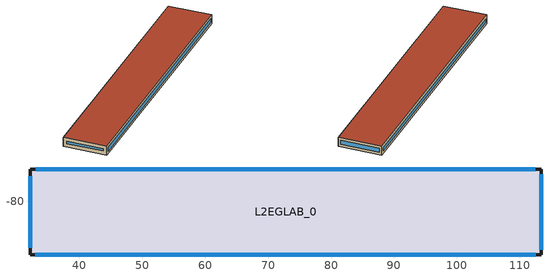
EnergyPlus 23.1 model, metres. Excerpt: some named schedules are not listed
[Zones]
L2EGLAB_0
 floor outside (90.1-2019 Nonresidential CZ 0 Exterior Floor (Mass)): 113.38,-74.93 113.38,-88.49 32.15,-88.49 32.15,-74.93 z2.66
 wall outside (90.1-2019 Nonresidential CZ 0 Exterior Wall (Mass)): 113.38,-74.93 32.15,-74.93 32.15,-88.49 113.38,-88.49 113.38,-74.93 z2.66:5.58
 window (Starphire - Sungate 400 (3) on Starphire - Sungate 400 (5) on Starphire): 112.44,-74.93 33.08,-74.93 z3.6:4.64; 32.15,-76.04 32.15,-87.38 z3.77:4.47; 33.01,-88.49 112.51,-88.49 z3.52:4.72; 113.38,-87.69 113.38,-75.73 z3.46:4.78
 roof outside (90.1-2019 Nonresidential CZ 0 Exterior Roof (Mass)): 113.38,-74.93 32.15,-74.93 32.15,-88.49 113.38,-88.49 z5.58
[Site:GroundTemperature:BuildingSurface]
18, 18, 18, 18, 18, 18, 18, 18, 18, 18, 18, 18
[Site:GroundReflectance]
0.2, 0.2, 0.2, 0.2, 0.2, 0.2, 0.2, 0.2, 0.2, 0.2, 0.2, 0.2
[Site:GroundReflectance:SnowModifier]
1, 1
[Site:WeatherStation]
Wind Sensor Height Above Ground {m}=10; Wind Speed Profile Exponent=0.22; Wind Speed Profile Boundary Layer Thickness {m}=370; Air Temperature Sensor Height Above Ground {m}=1.5
[SizingPeriod:WeatherFileConditionType] Use Weather File Daylight Saving Period=No; Use Weather File Rain and Snow Indicators=No
Name | Period Selection | Day Type
Extreme Summer Weather Period for Design | SummerExtreme | SummerDesignDay
Extreme Winter Weather Period for Design | WinterExtreme | WinterDesignDay
[Building]
Building: North Axis {deg}=0; Terrain=Suburbs; Loads Convergence Tolerance Value=0.04; Temperature Convergence Tolerance Value {deltaC}=0.25; Solar Distribution=FullExterior; Maximum Number of Warmup Days=30; Minimum Number of Warmup Days=7
[Construction]
90.1-2019 Nonresidential CZ 0 Exterior Wall (Mass): Stucco_0.025_90.1-2019 Nonresidential CZ 0 Exterior Wall (Mass), Concrete_0.203_90.1-2019 Nonresidential CZ 0 Exterior Wall (Mass), Mineral Wool_0.006340168156952033_90.1-2019 Nonresidential CZ 0 Exterior Wall (Mass), Plaster_0.013_90.1-2019 Nonresidential CZ 0 Exterior Wall (Mass)
90.1-2019 Nonresidential CZ 0 Exterior Floor (Mass): Stucco_0.025_90.1-2019 Nonresidential CZ 0 Exterior Floor (Mass), Mineral Wool_0.005244967487677573_90.1-2019 Nonresidential CZ 0 Exterior Floor (Mass), Concrete_0.102_90.1-2019 Nonresidential CZ 0 Exterior Floor (Mass), Carpet_0.02_90.1-2019 Nonresidential CZ 0 Exterior Floor (Mass)
90.1-2019 Nonresidential CZ 0 Exterior Roof (Mass): Vaporpermeable Felt_0.003_90.1-2019 Nonresidential CZ 0 Exterior Roof (Mass), XPS Board_0.14713995500631277_90.1-2019 Nonresidential CZ 0 Exterior Roof (Mass), Concrete_0.203_90.1-2019 Nonresidential CZ 0 Exterior Roof (Mass), Acoustic Tile_0.005_90.1-2019 Nonresidential CZ 0 Exterior Roof (Mass)
Starphire - Sungate 400 (3) on Starphire - Sungate 400 (5) on Starphire: Starphire  6mm_0.0057_Starphire - Sungate 400 (3) on Starphire - Sungate 400 (5) on Starphire, Air - EN673_0.0127_Starphire - Sungate 400 (3) on Starphire - Sungate 400 (5) on Starphire, Sungate 400 on Starphire  6mm - Flipped_0.0057_Starphire - Sungate 400 (3) on Starphire - Sungate 400 (5) on Starphire, Air - EN673_0.0127_Starphire - Sungate 400 (3) on Starphire - Sungate 400 (5) on Starphire, Sungate 400 on Starphire  6mm - Flipped_0.0057_Starphire - Sungate 400 (3) on Starphire - Sungate 400 (5) on Starphire
[Material]
Stucco_0.025_90.1-2019 Nonresidential CZ 0 Exterior Wall (Mass): Roughness=Smooth; @90.1-2019 Nonresidential CZ 0 Exterior Wall (Mass):Stucco-Thickness@ [m]=0.025; @90.1-2019 Nonresidential CZ 0 Exterior Wall (Mass):Stucco-Conductivity@ [W/m-K]=0.72; @90.1-2019 Nonresidential CZ 0 Exterior Wall (Mass):Stucco-Density@ [kg/m3]=1856; @90.1-2019 Nonresidential CZ 0 Exterior Wall (Mass):Stucco-SpecificHeat@ [J/kg-K]=840; @90.1-2019 Nonresidential CZ 0 Exterior Wall (Mass):Stucco-ThermalEmittance@=0.9; @90.1-2019 Nonresidential CZ 0 Exterior Wall (Mass):Stucco-SolarAbsorptance@=0.7; @90.1-2019 Nonresidential CZ 0 Exterior Wall (Mass):Stucco-VisibleAbsorptance@=0.7
Concrete_0.203_90.1-2019 Nonresidential CZ 0 Exterior Wall (Mass): Roughness=Rough; @90.1-2019 Nonresidential CZ 0 Exterior Wall (Mass):Concrete-Thickness@ [m]=0.203; @90.1-2019 Nonresidential CZ 0 Exterior Wall (Mass):Concrete-Conductivity@ [W/m-K]=2; @90.1-2019 Nonresidential CZ 0 Exterior Wall (Mass):Concrete-Density@ [kg/m3]=2400; @90.1-2019 Nonresidential CZ 0 Exterior Wall (Mass):Concrete-SpecificHeat@ [J/kg-K]=950; @90.1-2019 Nonresidential CZ 0 Exterior Wall (Mass):Concrete-ThermalEmittance@=0.9; @90.1-2019 Nonresidential CZ 0 Exterior Wall (Mass):Concrete-SolarAbsorptance@=0.7; @90.1-2019 Nonresidential CZ 0 Exterior Wall (Mass):Concrete-VisibleAbsorptance@=0.7
Mineral Wool_0.006340168156952033_90.1-2019 Nonresidential CZ 0 Exterior Wall (Mass): Roughness=Rough; @90.1-2019 Nonresidential CZ 0 Exterior Wall (Mass):Mineral Wool-Thickness@ [m]=0.00634017; @90.1-2019 Nonresidential CZ 0 Exterior Wall (Mass):Mineral Wool-Conductivity@ [W/m-K]=0.041; @90.1-2019 Nonresidential CZ 0 Exterior Wall (Mass):Mineral Wool-Density@ [kg/m3]=155; @90.1-2019 Nonresidential CZ 0 Exterior Wall (Mass):Mineral Wool-SpecificHeat@ [J/kg-K]=1130; @90.1-2019 Nonresidential CZ 0 Exterior Wall (Mass):Mineral Wool-ThermalEmittance@=0.9; @90.1-2019 Nonresidential CZ 0 Exterior Wall (Mass):Mineral Wool-SolarAbsorptance@=0.7; @90.1-2019 Nonresidential CZ 0 Exterior Wall (Mass):Mineral Wool-VisibleAbsorptance@=0.7
Plaster_0.013_90.1-2019 Nonresidential CZ 0 Exterior Wall (Mass): Roughness=Rough; @90.1-2019 Nonresidential CZ 0 Exterior Wall (Mass):Plaster-Thickness@ [m]=0.013; @90.1-2019 Nonresidential CZ 0 Exterior Wall (Mass):Plaster-Conductivity@ [W/m-K]=1; @90.1-2019 Nonresidential CZ 0 Exterior Wall (Mass):Plaster-Density@ [kg/m3]=2000; @90.1-2019 Nonresidential CZ 0 Exterior Wall (Mass):Plaster-SpecificHeat@ [J/kg-K]=1130; @90.1-2019 Nonresidential CZ 0 Exterior Wall (Mass):Plaster-ThermalEmittance@=0.9; @90.1-2019 Nonresidential CZ 0 Exterior Wall (Mass):Plaster-SolarAbsorptance@=0.7; @90.1-2019 Nonresidential CZ 0 Exterior Wall (Mass):Plaster-VisibleAbsorptance@=0.7
Stucco_0.025_90.1-2019 Nonresidential CZ 0 Exterior Floor (Mass): Roughness=Smooth; @90.1-2019 Nonresidential CZ 0 Exterior Floor (Mass):Stucco-Thickness@ [m]=0.025; @90.1-2019 Nonresidential CZ 0 Exterior Floor (Mass):Stucco-Conductivity@ [W/m-K]=0.72; @90.1-2019 Nonresidential CZ 0 Exterior Floor (Mass):Stucco-Density@ [kg/m3]=1856; @90.1-2019 Nonresidential CZ 0 Exterior Floor (Mass):Stucco-SpecificHeat@ [J/kg-K]=840; @90.1-2019 Nonresidential CZ 0 Exterior Floor (Mass):Stucco-ThermalEmittance@=0.9; @90.1-2019 Nonresidential CZ 0 Exterior Floor (Mass):Stucco-SolarAbsorptance@=0.7; @90.1-2019 Nonresidential CZ 0 Exterior Floor (Mass):Stucco-VisibleAbsorptance@=0.7
Mineral Wool_0.005244967487677573_90.1-2019 Nonresidential CZ 0 Exterior Floor (Mass): Roughness=Rough; @90.1-2019 Nonresidential CZ 0 Exterior Floor (Mass):Mineral Wool-Thickness@ [m]=0.00524497; @90.1-2019 Nonresidential CZ 0 Exterior Floor (Mass):Mineral Wool-Conductivity@ [W/m-K]=0.041; @90.1-2019 Nonresidential CZ 0 Exterior Floor (Mass):Mineral Wool-Density@ [kg/m3]=155; @90.1-2019 Nonresidential CZ 0 Exterior Floor (Mass):Mineral Wool-SpecificHeat@ [J/kg-K]=1130; @90.1-2019 Nonresidential CZ 0 Exterior Floor (Mass):Mineral Wool-ThermalEmittance@=0.9; @90.1-2019 Nonresidential CZ 0 Exterior Floor (Mass):Mineral Wool-SolarAbsorptance@=0.7; @90.1-2019 Nonresidential CZ 0 Exterior Floor (Mass):Mineral Wool-VisibleAbsorptance@=0.7
Concrete_0.102_90.1-2019 Nonresidential CZ 0 Exterior Floor (Mass): Roughness=Rough; @90.1-2019 Nonresidential CZ 0 Exterior Floor (Mass):Concrete-Thickness@ [m]=0.102; @90.1-2019 Nonresidential CZ 0 Exterior Floor (Mass):Concrete-Conductivity@ [W/m-K]=2; @90.1-2019 Nonresidential CZ 0 Exterior Floor (Mass):Concrete-Density@ [kg/m3]=2400; @90.1-2019 Nonresidential CZ 0 Exterior Floor (Mass):Concrete-SpecificHeat@ [J/kg-K]=950; @90.1-2019 Nonresidential CZ 0 Exterior Floor (Mass):Concrete-ThermalEmittance@=0.9; @90.1-2019 Nonresidential CZ 0 Exterior Floor (Mass):Concrete-SolarAbsorptance@=0.7; @90.1-2019 Nonresidential CZ 0 Exterior Floor (Mass):Concrete-VisibleAbsorptance@=0.7
Carpet_0.02_90.1-2019 Nonresidential CZ 0 Exterior Floor (Mass): Roughness=MediumRough; @90.1-2019 Nonresidential CZ 0 Exterior Floor (Mass):Carpet-Thickness@ [m]=0.02; @90.1-2019 Nonresidential CZ 0 Exterior Floor (Mass):Carpet-Conductivity@ [W/m-K]=0.06; @90.1-2019 Nonresidential CZ 0 Exterior Floor (Mass):Carpet-Density@ [kg/m3]=288; @90.1-2019 Nonresidential CZ 0 Exterior Floor (Mass):Carpet-SpecificHeat@ [J/kg-K]=1380; @90.1-2019 Nonresidential CZ 0 Exterior Floor (Mass):Carpet-ThermalEmittance@=0.9; @90.1-2019 Nonresidential CZ 0 Exterior Floor (Mass):Carpet-SolarAbsorptance@=0.7; @90.1-2019 Nonresidential CZ 0 Exterior Floor (Mass):Carpet-VisibleAbsorptance@=0.7
Vaporpermeable Felt_0.003_90.1-2019 Nonresidential CZ 0 Exterior Roof (Mass): Roughness=Rough; @90.1-2019 Nonresidential CZ 0 Exterior Roof (Mass):Vaporpermeable Felt-Thickness@ [m]=0.003; @90.1-2019 Nonresidential CZ 0 Exterior Roof (Mass):Vaporpermeable Felt-Conductivity@ [W/m-K]=0.909091; @90.1-2019 Nonresidential CZ 0 Exterior Roof (Mass):Vaporpermeable Felt-Density@ [kg/m3]=0.5; @90.1-2019 Nonresidential CZ 0 Exterior Roof (Mass):Vaporpermeable Felt-SpecificHeat@ [J/kg-K]=1800; @90.1-2019 Nonresidential CZ 0 Exterior Roof (Mass):Vaporpermeable Felt-ThermalEmittance@=0.9; @90.1-2019 Nonresidential CZ 0 Exterior Roof (Mass):Vaporpermeable Felt-SolarAbsorptance@=0.7; @90.1-2019 Nonresidential CZ 0 Exterior Roof (Mass):Vaporpermeable Felt-VisibleAbsorptance@=0.7
XPS Board_0.14713995500631277_90.1-2019 Nonresidential CZ 0 Exterior Roof (Mass): Roughness=Rough; @90.1-2019 Nonresidential CZ 0 Exterior Roof (Mass):XPS Board-Thickness@ [m]=0.14714; @90.1-2019 Nonresidential CZ 0 Exterior Roof (Mass):XPS Board-Conductivity@ [W/m-K]=0.034; @90.1-2019 Nonresidential CZ 0 Exterior Roof (Mass):XPS Board-Density@ [kg/m3]=35; @90.1-2019 Nonresidential CZ 0 Exterior Roof (Mass):XPS Board-SpecificHeat@ [J/kg-K]=1400; @90.1-2019 Nonresidential CZ 0 Exterior Roof (Mass):XPS Board-ThermalEmittance@=0.9; @90.1-2019 Nonresidential CZ 0 Exterior Roof (Mass):XPS Board-SolarAbsorptance@=0.7; @90.1-2019 Nonresidential CZ 0 Exterior Roof (Mass):XPS Board-VisibleAbsorptance@=0.7
Concrete_0.203_90.1-2019 Nonresidential CZ 0 Exterior Roof (Mass): Roughness=Rough; @90.1-2019 Nonresidential CZ 0 Exterior Roof (Mass):Concrete-Thickness@ [m]=0.203; @90.1-2019 Nonresidential CZ 0 Exterior Roof (Mass):Concrete-Conductivity@ [W/m-K]=2; @90.1-2019 Nonresidential CZ 0 Exterior Roof (Mass):Concrete-Density@ [kg/m3]=2400; @90.1-2019 Nonresidential CZ 0 Exterior Roof (Mass):Concrete-SpecificHeat@ [J/kg-K]=950; @90.1-2019 Nonresidential CZ 0 Exterior Roof (Mass):Concrete-ThermalEmittance@=0.9; @90.1-2019 Nonresidential CZ 0 Exterior Roof (Mass):Concrete-SolarAbsorptance@=0.7; @90.1-2019 Nonresidential CZ 0 Exterior Roof (Mass):Concrete-VisibleAbsorptance@=0.7
Acoustic Tile_0.005_90.1-2019 Nonresidential CZ 0 Exterior Roof (Mass): Roughness=MediumSmooth; @90.1-2019 Nonresidential CZ 0 Exterior Roof (Mass):Acoustic Tile-Thickness@ [m]=0.005; @90.1-2019 Nonresidential CZ 0 Exterior Roof (Mass):Acoustic Tile-Conductivity@ [W/m-K]=0.06; @90.1-2019 Nonresidential CZ 0 Exterior Roof (Mass):Acoustic Tile-Density@ [kg/m3]=368; @90.1-2019 Nonresidential CZ 0 Exterior Roof (Mass):Acoustic Tile-SpecificHeat@ [J/kg-K]=590; @90.1-2019 Nonresidential CZ 0 Exterior Roof (Mass):Acoustic Tile-ThermalEmittance@=0.9; @90.1-2019 Nonresidential CZ 0 Exterior Roof (Mass):Acoustic Tile-SolarAbsorptance@=0.7; @90.1-2019 Nonresidential CZ 0 Exterior Roof (Mass):Acoustic Tile-VisibleAbsorptance@=0.7
[WindowMaterial:Glazing] Optical data type [SpectralAverage or Spectral]=Spectral; Thickness [m]=0.0057; IR transmittance at normal incidence=0; IR emissivity: front side=0.84; Conductivity [W/m-K]=1.0003; Dirt Correction Factor for Solar and Visible Transmittance=1
Name | Name of spectral data set when Optical Data Type = Spectral | Solar transmittance at normal incidence | Solar reflectance at normal incidence: front side | Solar reflectance at normal incidence: back side | Visible transmittance at normal incidence | Visible reflectance at normal incidence: front side | Visible reflectance at normal incidence: back side | IR emissivity: back side
Starphire  6mm_0.0057_Starphire - Sungate 400 (3) on Starphire - Sungate 400 (5) on Starphire | Starphire  6mm_0.0057_Starphire - Sungate 400 (3) on Starphire - Sungate 400 (5) on StarphireOptical | 0.8901 | 0.0784 | 0.0801 | 0.911 | 0.0819 | 0.0827 | 0.84
Sungate 400 on Starphire  6mm - Flipped_0.0057_Starphire - Sungate 400 (3) on Starphire - Sungate 400 (5) on Starphire | Sungate 400 on Starphire  6mm - Flipped_0.0057_Starphire - Sungate 400 (3) on Starphire - Sungate 400 (5) on StarphireOptical | 0.7242 | 0.1558 | 0.1769 | 0.8779 | 0.0719 | 0.0643 | 0.1153
[MaterialProperty:GlazingSpectralData]
Starphire  6mm_0.0057_Starphire - Sungate 400 (3) on Starphire - Sungate 400 (5) on StarphireOptical: 0.3, 0.3137, 0.0499, 0.0323, 0.305, 0.4279, 0.0563, 0.057, 0.31, 0.5314, 0.0612, 0.0631, 0.315, 0.6222, 0.0665, 0.0692, 0.32, 0.6985, 0.0714, 0.0748, 0.325, 0.7594, 0.0759, 0.0796, 0.33, 0.8061, 0.0794, 0.0835, 0.335, 0.8399, 0.082, 0.086, 0.34, 0.8639, 0.0839, 0.0881, 0.345, 0.8797, 0.0849, 0.0889, 0.35, 0.8901, 0.0857, 0.0895, 0.355, 0.8972, 0.0863, 0.0901, 0.36, 0.9013, 0.0865, 0.09, 0.365, 0.9037, 0.0864, 0.0893, 0.37, 0.9054, 0.0863, 0.0882, 0.375, 0.9058, 0.0862, 0.0879, 0.38, 0.9056, 0.0861, 0.0879, 0.385, 0.9066, 0.0859, 0.0875, 0.39, 0.9075, 0.0859, 0.0869, 0.395, 0.908, 0.0858, 0.0867, 0.4, 0.9081, 0.0855, 0.0862, 0.41, 0.908, 0.0853, 0.086, 0.42, 0.9081, 0.0849, 0.0856, 0.43, 0.9085, 0.0846, 0.0854, 0.44, 0.9087, 0.0844, 0.0851, 0.45, 0.9093, 0.0842, 0.0849, 0.46, 0.9102, 0.0839, 0.0844, 0.47, 0.9101, 0.0835, 0.0839, 0.48, 0.9107, 0.0833, 0.0839, 0.49, 0.9114, 0.0833, 0.0837, 0.5, 0.9118, 0.083, 0.0831, 0.51, 0.9123, 0.0827, 0.083, 0.52, 0.912, 0.0825, 0.0828, 0.53, 0.9121, 0.0824, 0.0828, 0.54, 0.912, 0.0822, 0.0827, 0.55, 0.9122, 0.0821, 0.0828, 0.56, 0.9119, 0.0819, 0.0827, 0.57, 0.9116, 0.0818, 0.0828, 0.58, 0.9109, 0.0815, 0.0825, 0.59, 0.9104, 0.0814, 0.0826, 0.6, 0.9096, 0.0812, 0.0824, 0.61, 0.9091, 0.081, 0.0823, 0.62, 0.908, 0.0807, 0.0821, 0.63, 0.9068, 0.0806, 0.0822, 0.64, 0.9062, 0.0804, 0.0821, 0.65, 0.9051, 0.0802, 0.0822, 0.66, 0.9039, 0.0799, 0.0819, 0.67, 0.903, 0.0798, 0.0816, 0.68, 0.9017, 0.0795, 0.0816, 0.69, 0.9006, 0.0793, 0.0816, 0.7, 0.8994, 0.0791, 0.0815, 0.71, 0.8988, 0.079, 0.0814, 0.72, 0.8974, 0.0788, 0.0813, 0.73, 0.896, 0.0786, 0.0812, 0.74, 0.8951, 0.0785, 0.081, 0.75, 0.893, 0.0782, 0.0808, 0.76, 0.8916, 0.0779, 0.0805, 0.77, 0.8908, 0.0778, 0.0805, 0.78, 0.8886, 0.0776, 0.08, 0.79, 0.8876, 0.0774, 0.0799, 0.8, 0.8866, 0.0771, 0.0795, 0.81, 0.8858, 0.0773, 0.0798, 0.82, 0.8842, 0.077, 0.0795, 0.83, 0.884, 0.0768, 0.0791, 0.84, 0.8825, 0.0767, 0.0793, 0.85, 0.8791, 0.0762, 0.0784, 0.86, 0.8796, 0.0777, 0.0802, 0.87, 0.8798, 0.0773, 0.08, 0.88, 0.8789, 0.0772, 0.0796, 0.89, 0.8778, 0.077, 0.0797, 0.9, 0.877, 0.0768, 0.0789, 0.91, 0.8763, 0.0766, 0.0789, 0.92, 0.8753, 0.0763, 0.0782, 0.93, 0.8745, 0.0763, 0.0786, 0.94, 0.874, 0.0764, 0.0788, 0.95, 0.8734, 0.0761, 0.0783, 0.96, 0.8727, 0.076, 0.0782, 0.97, 0.8721, 0.0759, 0.0781, 0.98, 0.8716, 0.0758, 0.0781, 0.99, 0.8711, 0.0758, 0.0781, 1, 0.8708, 0.0756, 0.078, 1.05, 0.869, 0.0754, 0.0776, 1.1, 0.8684, 0.075, 0.0772, 1.15, 0.8684, 0.0748, 0.077, 1.2, 0.8688, 0.0747, 0.0768, 1.25, 0.8698, 0.0746, 0.0766, 1.3, 0.8715, 0.0746, 0.0764, 1.35, 0.8737, 0.0745, 0.0761, 1.4, 0.874, 0.0744, 0.0762, 1.45, 0.878, 0.0746, 0.0762, 1.5, 0.8827, 0.0747, 0.0763, 1.55, 0.8858, 0.0748, 0.0763, 1.6, 0.8882, 0.0748, 0.0761, 1.65, 0.8887, 0.0745, 0.0756, 1.7, 0.8884, 0.0744, 0.0756, 1.75, 0.8862, 0.074, 0.0751, 1.8, 0.8828, 0.0735, 0.0745, 1.85, 0.8801, 0.0731, 0.0741, 1.9, 0.8767, 0.0725, 0.0734, 1.95, 0.8746, 0.0725, 0.0734, 2, 0.8705, 0.0718, 0.0724, 2.05, 0.8678, 0.0715, 0.0722, 2.1, 0.865, 0.0711, 0.072, 2.15, 0.8581, 0.0701, 0.0705, 2.2, 0.8366, 0.0686, 0.0692, 2.25, 0.83, 0.0681, 0.0686, 2.3, 0.8356, 0.0688, 0.0697, 2.35, 0.8346, 0.0676, 0.0682, 2.4, 0.8297, 0.0678, 0.0674, 2.45, 0.8133, 0.0661, 0.0659, 2.5, 0.8014, 0.0646, 0.0641
Sungate 400 on Starphire  6mm - Flipped_0.0057_Starphire - Sungate 400 (3) on Starphire - Sungate 400 (5) on StarphireOptical: 0.3, 0.0686, 0.0456, 0.268, 0.305, 0.0937, 0.0818, 0.2706, 0.31, 0.1164, 0.1015, 0.2763, 0.315, 0.1422, 0.1222, 0.2827, 0.32, 0.1748, 0.1416, 0.2863, 0.325, 0.2097, 0.159, 0.2881, 0.33, 0.244, 0.1731, 0.2885, 0.335, 0.2788, 0.1839, 0.2838, 0.34, 0.3135, 0.1892, 0.2768, 0.345, 0.3498, 0.1912, 0.2671, 0.35, 0.3866, 0.1916, 0.2556, 0.355, 0.4258, 0.1906, 0.2429, 0.36, 0.4649, 0.1864, 0.2276, 0.365, 0.5052, 0.1814, 0.2121, 0.37, 0.5465, 0.1753, 0.1965, 0.375, 0.5874, 0.1682, 0.1811, 0.38, 0.6264, 0.1604, 0.1658, 0.385, 0.6647, 0.1524, 0.1516, 0.39, 0.6995, 0.1445, 0.1387, 0.395, 0.7315, 0.1365, 0.1267, 0.4, 0.7582, 0.1285, 0.1158, 0.41, 0.8012, 0.1145, 0.0981, 0.42, 0.8308, 0.1032, 0.0849, 0.43, 0.8493, 0.0948, 0.0757, 0.44, 0.8608, 0.0888, 0.0695, 0.45, 0.8674, 0.0847, 0.0659, 0.46, 0.8706, 0.0821, 0.0637, 0.47, 0.8714, 0.0803, 0.0628, 0.48, 0.8727, 0.0796, 0.0633, 0.49, 0.873, 0.0791, 0.0641, 0.5, 0.874, 0.0784, 0.065, 0.51, 0.8759, 0.0778, 0.0659, 0.52, 0.876, 0.0771, 0.0664, 0.53, 0.8768, 0.0763, 0.0667, 0.54, 0.8778, 0.0752, 0.0667, 0.55, 0.8792, 0.074, 0.0665, 0.56, 0.879, 0.0726, 0.0658, 0.57, 0.8795, 0.0711, 0.0651, 0.58, 0.8797, 0.0692, 0.064, 0.59, 0.8799, 0.0674, 0.0628, 0.6, 0.8798, 0.0654, 0.0614, 0.61, 0.8795, 0.0633, 0.06, 0.62, 0.8794, 0.0613, 0.0585, 0.63, 0.879, 0.0593, 0.0571, 0.64, 0.8787, 0.0574, 0.0557, 0.65, 0.8782, 0.0555, 0.0543, 0.66, 0.8773, 0.0537, 0.053, 0.67, 0.8759, 0.0521, 0.0519, 0.68, 0.8744, 0.0505, 0.0507, 0.69, 0.8744, 0.0493, 0.0501, 0.7, 0.8716, 0.0481, 0.0495, 0.71, 0.8707, 0.0474, 0.0491, 0.72, 0.8683, 0.0469, 0.0489, 0.73, 0.8655, 0.0464, 0.0491, 0.74, 0.8633, 0.0465, 0.0495, 0.75, 0.8589, 0.0465, 0.0501, 0.76, 0.8555, 0.0469, 0.0509, 0.77, 0.8526, 0.0477, 0.0524, 0.78, 0.8471, 0.0487, 0.0539, 0.79, 0.8442, 0.05, 0.0559, 0.8, 0.8395, 0.0515, 0.058, 0.81, 0.8352, 0.0538, 0.0608, 0.82, 0.8299, 0.0558, 0.0636, 0.83, 0.8261, 0.0581, 0.0669, 0.84, 0.8209, 0.0612, 0.0704, 0.85, 0.8125, 0.0643, 0.0742, 0.86, 0.8032, 0.0691, 0.0797, 0.87, 0.8007, 0.0724, 0.0858, 0.88, 0.7938, 0.0778, 0.0914, 0.89, 0.7863, 0.0803, 0.0956, 0.9, 0.7804, 0.0849, 0.1002, 0.91, 0.7729, 0.0894, 0.106, 0.92, 0.7656, 0.0939, 0.1118, 0.93, 0.7583, 0.0981, 0.1172, 0.94, 0.7515, 0.1034, 0.1238, 0.95, 0.7441, 0.108, 0.1294, 0.96, 0.7369, 0.1131, 0.1364, 0.97, 0.7294, 0.1178, 0.1422, 0.98, 0.7215, 0.1234, 0.1489, 0.99, 0.7142, 0.1289, 0.1555, 1, 0.706, 0.1341, 0.1625, 1.05, 0.6684, 0.1628, 0.199, 1.1, 0.6306, 0.1943, 0.2363, 1.15, 0.5934, 0.2262, 0.2743, 1.2, 0.5585, 0.2571, 0.3116, 1.25, 0.5253, 0.2876, 0.3473, 1.3, 0.4939, 0.3179, 0.3818, 1.35, 0.4644, 0.3482, 0.4149, 1.4, 0.4354, 0.3751, 0.4457, 1.45, 0.4113, 0.4038, 0.475, 1.5, 0.3882, 0.4317, 0.5024, 1.55, 0.3654, 0.4572, 0.528, 1.6, 0.3437, 0.4802, 0.5518, 1.65, 0.3233, 0.5008, 0.5738, 1.7, 0.3039, 0.5182, 0.5942, 1.75, 0.2853, 0.5325, 0.6125, 1.8, 0.2673, 0.5429, 0.6294, 1.85, 0.2513, 0.5531, 0.6447, 1.9, 0.2366, 0.5618, 0.659, 1.95, 0.2227, 0.5703, 0.6726, 2, 0.2095, 0.5737, 0.6843, 2.05, 0.1989, 0.5815, 0.6956, 2.1, 0.1857, 0.5857, 0.7053, 2.15, 0.1781, 0.5854, 0.716, 2.2, 0.1645, 0.5641, 0.7238, 2.25, 0.1553, 0.5598, 0.7329, 2.3, 0.1491, 0.5742, 0.7392, 2.35, 0.1402, 0.5761, 0.7489, 2.4, 0.1344, 0.5739, 0.7536, 2.45, 0.1239, 0.5515, 0.7573, 2.5, 0.1144, 0.5465, 0.7679
[WindowMaterial:Gas]
Air - EN673_0.0127_Starphire - Sungate 400 (3) on Starphire - Sungate 400 (5) on Starphire: Gas type (Air - Argon - Krypton - Xenon - SF6 - Custom)=AIR; Thickness [m]=0.0127
[Zone]
L2EGLAB_0: Rotation [deg]=0; Type=1; Multiplier=1; Volume [m3]=3219.77; Area [m2]=1101.72; Zone Inside Convection Algorithm=TARP; Zone Outside Convection Algorithm=DOE-2
[People]
People L2EGLAB_0: Zone or ZoneList=L2EGLAB_0; OccupancySchedule=Lab_OCC_SCH; Number of People Calculation Method=People/Area; PeopleDensity [person/m2]=0.2; Fraction Radiant=0.3; Sensible Heat Fraction=AUTOCALCULATE; Activity Level Schedule=L2EGLAB_0PeopleActivity; Carbon Dioxide Generation Rate [m3/s-W]=3.82E-08; Enable ASHRAE 55 Comfort Warnings=No; Mean Radiant Temperature Calculation Type=ZoneAveraged; Work Efficiency Schedule=L2EGLAB_0WorkEfficiency; Clothing Insulation Calculation Method=DynamicClothingModelASHRAE55; Air Velocity Schedule=AirSpeed 0; Thermal Comfort Model 1 Type=AdaptiveASH55; Thermal Comfort Model 2 Type=Pierce; Thermal Comfort Model 3 Type=Fanger
[ElectricEquipment]
L2EGLAB_0 Equipment: Zone or ZoneList=L2EGLAB_0; EquipmentAvailibilitySchedule=9am-6pm; Design Level Calculation Method=Watts/Area; EquipmentPowerDensity [W/m2]=15; Fraction Latent=0; Fraction Radiant=.2; Fraction Lost=0
[Lights]
L2EGLAB_0 General lighting: Zone or ZoneList=L2EGLAB_0; LightsAvailibilitySchedule=NECB-D-Lighting; Design Level Calculation Method=Watts/Area; LightingPowerDensity [W/m2]=5; Return Air Fraction=0; Fraction Radiant=.42; Fraction Visible=.18; Fraction Replaceable=1
[Daylighting:Controls]
L2EGLAB_0_DaylCtrl: Zone=L2EGLAB_0; Daylighting Method=SplitFlux; @L2EGLAB_0-LightsAvailibilitySchedule@=NECB-D-Lighting; Lighting control type { 1 = continuous,2 = stepped,3 = continuous / off}=Continuous; Minimum Input Power Fraction for Continuous Dimming Control=0.1; Minimum Light Output Fraction for Continuous Dimming Control=0.1; Number of Stepped Control Steps=3; Probability Lighting will be Reset When Needed in Manual Stepped Control=1; Maximum Allowable Discomfort Glare Index=22; Daylighting Reference Point 1=L2EGLAB_0_DaylCtrlRefPt1; Fraction of Zone Controlled by Reference Point 1=1; @L2EGLAB_0-IlluminanceSetpoint@ [lux at Reference Point 1]=500
[ZoneVentilation:WindandStackOpenArea]
L2EGLAB_0NatVent_Buoy: Zone=L2EGLAB_0; Opening Area {m2}=161.464; Opening Area Fraction Schedule=NatVentAvail_L2EGLAB_0; Opening Effectiveness=0; Effective Angle {deg}=0; Height Difference {m}=0.281138; Discharge Coefficient for Opening=0.6; Minimum Indoor Temperature {C}=22; Maximum Indoor Temperature {C}=100; Delta Temperature {deltaC}=1; Minimum Outdoor Temperature {C}=0; Maximum Outdoor Temperature {C}=30; Maximum Wind Speed {m/s}=40
[ZoneInfiltration:DesignFlowRate]
L2EGLAB_0Infiltration: Zone or ZoneList=L2EGLAB_0; Schedule=On; Design Flow Rate Calculation Method=Flow/ExteriorArea; Flow per Exterior Surface Area [m3/s-m2]=0.00056896; @L2EGLAB_0-InfiltrationConstantCoefficient@=1; @L2EGLAB_0-InfiltrationTemperatureCoefficient@=0; @L2EGLAB_0-InfiltrationWindVelocityCoefficient@=0; @L2EGLAB_0-InfiltrationWindVelocitySquaredCoefficient@=0
[Zone equipment]
L2EGLAB_0: L2EGLAB_0 Ideal Loads Air
[Sizing:Zone]
L2EGLAB_0: Zone Cooling Design Supply Air Temperature Input Method=SupplyAirTemperature; Zone Cooling Design Supply Air Temperature {C}=12; Zone Heating Design Supply Air Temperature Input Method=SupplyAirTemperature; Zone Heating Design Supply Air Temperature {C}=35; Zone Cooling Design Supply Air Humidity Ratio {kgWater/kgDryAir}=0.009; Zone Heating Design Supply Air Humidity Ratio {kgWater/kgDryAir}=0.004; Design Specification Outdoor Air Object=L2EGLAB_0MinFreshAir; Zone Heating Sizing Factor=1.15; Zone Cooling Sizing Factor=1.15; Cooling Design Air Flow Method=DesignDay; Heating Design Air Flow Method=DesignDay
[ZoneControl:Thermostat]
L2EGLAB_0 Thermostat: Zone or ZoneList=L2EGLAB_0; Control Type Schedule=L2EGLAB_0_ZoneControlTypeSched; Control 1=Dual Setpoint - Zone L2EGLAB_0
[ThermostatSetpoint:DualSetpoint]
Dual Setpoint - Zone L2EGLAB_0: Heating Setpoint Temperature Schedule=NECB-D-Thermostat Setpoint-Heating; Cooling Setpoint Temperature Schedule=L2EGLAB_0Cooling_SP_Sch
[DesignSpecification:OutdoorAir]
L2EGLAB_0MinFreshAir: Outdoor Air Method=Sum; @L2EGLAB_0-MinFreshAirPerson@ [m3/s-person]=0.0085; @L2EGLAB_0-MinFreshAirArea@ [m3/s-m2]=0.0012; MechVentSchedule=AllOn
[Schedule:Constant]
On: 1
AirSpeed 0: 0
L2EGLAB_0PeopleActivity: Any Number, 125.28
L2EGLAB_0WorkEfficiency: Any Number, 0
L2EGLAB_0_ZoneControlTypeSched: 4
[Schedule:Year]
Lab_OCC_SCH: Fraction, Lab_OCC_SCH_0, 1, 1, 1, 7, Lab_OCC_SCH_1, 1, 8, 1, 14, Lab_OCC_SCH_2, 1, 15, 1, 21, Lab_OCC_SCH_3, 1, 22, 1, 28, Lab_OCC_SCH_4, 1, 29, 2, 4, Lab_OCC_SCH_5, 2, 5, 2, 11, Lab_OCC_SCH_6, 2, 12, 2, 18, Lab_OCC_SCH_7, 2, 19, 2, 25, Lab_OCC_SCH_8, 2, 26, 3, 4, Lab_OCC_SCH_9, 3, 5, 3, 11, Lab_OCC_SCH_10, 3, 12, 3, 18, Lab_OCC_SCH_11, 3, 19, 3, 25, Lab_OCC_SCH_12, 3, 26, 4, 1, Lab_OCC_SCH_13, 4, 2, 4, 8, Lab_OCC_SCH_14, 4, 9, 4, 15, Lab_OCC_SCH_15, 4, 16, 4, 22, Lab_OCC_SCH_16, 4, 23, 4, 29, Lab_OCC_SCH_17, 4, 30, 5, 6, Lab_OCC_SCH_18, 5, 7, 5, 13, Lab_OCC_SCH_19, 5, 14, 5, 20, Lab_OCC_SCH_20, 5, 21, 5, 27, Lab_OCC_SCH_21, 5, 28, 6, 3, Lab_OCC_SCH_22, 6, 4, 6, 10, Lab_OCC_SCH_23, 6, 11, 6, 17, Lab_OCC_SCH_24, 6, 18, 6, 24, Lab_OCC_SCH_25, 6, 25, 7, 1, Lab_OCC_SCH_26, 7, 2, 7, 8, Lab_OCC_SCH_27, 7, 9, 7, 15, Lab_OCC_SCH_28, 7, 16, 7, 22, Lab_OCC_SCH_29, 7, 23, 7, 29, Lab_OCC_SCH_30, 7, 30, 8, 5, Lab_OCC_SCH_31, 8, 6, 8, 12, Lab_OCC_SCH_32, 8, 13, 8, 19, Lab_OCC_SCH_33, 8, 20, 8, 26, Lab_OCC_SCH_34, 8, 27, 9, 2, Lab_OCC_SCH_35, 9, 3, 9, 9, Lab_OCC_SCH_36, 9, 10, 9, 16, Lab_OCC_SCH_37, 9, 17, 9, 23, Lab_OCC_SCH_38, 9, 24, 9, 30, Lab_OCC_SCH_39, 10, 1, 10, 7, Lab_OCC_SCH_40, 10, 8, 10, 14, Lab_OCC_SCH_41, 10, 15, 10, 21, Lab_OCC_SCH_42, 10, 22, 10, 28, Lab_OCC_SCH_43, 10, 29, 11, 4, Lab_OCC_SCH_44, 11, 5, 11, 11, Lab_OCC_SCH_45, 11, 12, 11, 18, Lab_OCC_SCH_46, 11, 19, 11, 25, Lab_OCC_SCH_47, 11, 26, 12, 2, Lab_OCC_SCH_48, 12, 3, 12, 9, Lab_OCC_SCH_49, 12, 10, 12, 16, Lab_OCC_SCH_50, 12, 17, 12, 23, Lab_OCC_SCH_51, 12, 24, 12, 30, Lab_OCC_SCH_52, 12, 31, 12, 31
NECB-D-Lighting: Fraction, NECB-D-Lighting_0, 1, 1, 1, 7, NECB-D-Lighting_1, 1, 8, 1, 14, NECB-D-Lighting_2, 1, 15, 1, 21, NECB-D-Lighting_3, 1, 22, 1, 28, NECB-D-Lighting_4, 1, 29, 2, 4, NECB-D-Lighting_5, 2, 5, 2, 11, NECB-D-Lighting_6, 2, 12, 2, 18, NECB-D-Lighting_7, 2, 19, 2, 25, NECB-D-Lighting_8, 2, 26, 3, 4, NECB-D-Lighting_9, 3, 5, 3, 11, NECB-D-Lighting_10, 3, 12, 3, 18, NECB-D-Lighting_11, 3, 19, 3, 25, NECB-D-Lighting_12, 3, 26, 4, 1, NECB-D-Lighting_13, 4, 2, 4, 8, NECB-D-Lighting_14, 4, 9, 4, 15, NECB-D-Lighting_15, 4, 16, 4, 22, NECB-D-Lighting_16, 4, 23, 4, 29, NECB-D-Lighting_17, 4, 30, 5, 6, NECB-D-Lighting_18, 5, 7, 5, 13, NECB-D-Lighting_19, 5, 14, 5, 20, NECB-D-Lighting_20, 5, 21, 5, 27, NECB-D-Lighting_21, 5, 28, 6, 3, NECB-D-Lighting_22, 6, 4, 6, 10, NECB-D-Lighting_23, 6, 11, 6, 17, NECB-D-Lighting_24, 6, 18, 6, 24, NECB-D-Lighting_25, 6, 25, 7, 1, NECB-D-Lighting_26, 7, 2, 7, 8, NECB-D-Lighting_27, 7, 9, 7, 15, NECB-D-Lighting_28, 7, 16, 7, 22, NECB-D-Lighting_29, 7, 23, 7, 29, NECB-D-Lighting_30, 7, 30, 8, 5, NECB-D-Lighting_31, 8, 6, 8, 12, NECB-D-Lighting_32, 8, 13, 8, 19, NECB-D-Lighting_33, 8, 20, 8, 26, NECB-D-Lighting_34, 8, 27, 9, 2, NECB-D-Lighting_35, 9, 3, 9, 9, NECB-D-Lighting_36, 9, 10, 9, 16, NECB-D-Lighting_37, 9, 17, 9, 23, NECB-D-Lighting_38, 9, 24, 9, 30, NECB-D-Lighting_39, 10, 1, 10, 7, NECB-D-Lighting_40, 10, 8, 10, 14, NECB-D-Lighting_41, 10, 15, 10, 21, NECB-D-Lighting_42, 10, 22, 10, 28, NECB-D-Lighting_43, 10, 29, 11, 4, NECB-D-Lighting_44, 11, 5, 11, 11, NECB-D-Lighting_45, 11, 12, 11, 18, NECB-D-Lighting_46, 11, 19, 11, 25, NECB-D-Lighting_47, 11, 26, 12, 2, NECB-D-Lighting_48, 12, 3, 12, 9, NECB-D-Lighting_49, 12, 10, 12, 16, NECB-D-Lighting_50, 12, 17, 12, 23, NECB-D-Lighting_51, 12, 24, 12, 30, NECB-D-Lighting_52, 12, 31, 12, 31
9am-6pm: Fraction, 9am-6pm_0, 1, 1, 12, 31
NatVentAvail_L2EGLAB_0: Fraction, NatVentAvail_L2EGLAB_0_0, 1, 1, 1, 7, NatVentAvail_L2EGLAB_0_1, 1, 8, 1, 14, NatVentAvail_L2EGLAB_0_2, 1, 15, 1, 21, NatVentAvail_L2EGLAB_0_3, 1, 22, 1, 28, NatVentAvail_L2EGLAB_0_4, 1, 29, 2, 4, NatVentAvail_L2EGLAB_0_5, 2, 5, 2, 11, NatVentAvail_L2EGLAB_0_6, 2, 12, 2, 18, NatVentAvail_L2EGLAB_0_7, 2, 19, 2, 25, NatVentAvail_L2EGLAB_0_8, 2, 26, 3, 4, NatVentAvail_L2EGLAB_0_9, 3, 5, 3, 11, NatVentAvail_L2EGLAB_0_10, 3, 12, 3, 18, NatVentAvail_L2EGLAB_0_11, 3, 19, 3, 25, NatVentAvail_L2EGLAB_0_12, 3, 26, 4, 1, NatVentAvail_L2EGLAB_0_13, 4, 2, 4, 8, NatVentAvail_L2EGLAB_0_14, 4, 9, 4, 15, NatVentAvail_L2EGLAB_0_15, 4, 16, 4, 22, NatVentAvail_L2EGLAB_0_16, 4, 23, 4, 29, NatVentAvail_L2EGLAB_0_17, 4, 30, 5, 6, NatVentAvail_L2EGLAB_0_18, 5, 7, 5, 13, NatVentAvail_L2EGLAB_0_19, 5, 14, 5, 20, NatVentAvail_L2EGLAB_0_20, 5, 21, 5, 27, NatVentAvail_L2EGLAB_0_21, 5, 28, 6, 3, NatVentAvail_L2EGLAB_0_22, 6, 4, 6, 10, NatVentAvail_L2EGLAB_0_23, 6, 11, 6, 17, NatVentAvail_L2EGLAB_0_24, 6, 18, 6, 24, NatVentAvail_L2EGLAB_0_25, 6, 25, 7, 1, NatVentAvail_L2EGLAB_0_26, 7, 2, 7, 8, NatVentAvail_L2EGLAB_0_27, 7, 9, 7, 15, NatVentAvail_L2EGLAB_0_28, 7, 16, 7, 22, NatVentAvail_L2EGLAB_0_29, 7, 23, 7, 29, NatVentAvail_L2EGLAB_0_30, 7, 30, 8, 5, NatVentAvail_L2EGLAB_0_31, 8, 6, 8, 12, NatVentAvail_L2EGLAB_0_32, 8, 13, 8, 19, NatVentAvail_L2EGLAB_0_33, 8, 20, 8, 26, NatVentAvail_L2EGLAB_0_34, 8, 27, 9, 2, NatVentAvail_L2EGLAB_0_35, 9, 3, 9, 9, NatVentAvail_L2EGLAB_0_36, 9, 10, 9, 16, NatVentAvail_L2EGLAB_0_37, 9, 17, 9, 23, NatVentAvail_L2EGLAB_0_38, 9, 24, 9, 30, NatVentAvail_L2EGLAB_0_39, 10, 1, 10, 7, NatVentAvail_L2EGLAB_0_40, 10, 8, 10, 14, NatVentAvail_L2EGLAB_0_41, 10, 15, 10, 21, NatVentAvail_L2EGLAB_0_42, 10, 22, 10, 28, NatVentAvail_L2EGLAB_0_43, 10, 29, 11, 4, NatVentAvail_L2EGLAB_0_44, 11, 5, 11, 11, NatVentAvail_L2EGLAB_0_45, 11, 12, 11, 18, NatVentAvail_L2EGLAB_0_46, 11, 19, 11, 25, NatVentAvail_L2EGLAB_0_47, 11, 26, 12, 2, NatVentAvail_L2EGLAB_0_48, 12, 3, 12, 9, NatVentAvail_L2EGLAB_0_49, 12, 10, 12, 16, NatVentAvail_L2EGLAB_0_50, 12, 17, 12, 23, NatVentAvail_L2EGLAB_0_51, 12, 24, 12, 30, NatVentAvail_L2EGLAB_0_52, 12, 31, 12, 31
[Schedule:Week:Daily]
Lab_OCC_SCH_0; Lab_OCC_SCH_1; Lab_OCC_SCH_2; Lab_OCC_SCH_3; Lab_OCC_SCH_4; Lab_OCC_SCH_5; Lab_OCC_SCH_6; Lab_OCC_SCH_7; Lab_OCC_SCH_8; Lab_OCC_SCH_9; Lab_OCC_SCH_10; Lab_OCC_SCH_11; Lab_OCC_SCH_12; Lab_OCC_SCH_13; Lab_OCC_SCH_14; Lab_OCC_SCH_15; Lab_OCC_SCH_16; Lab_OCC_SCH_17; Lab_OCC_SCH_18; Lab_OCC_SCH_19; Lab_OCC_SCH_20; Lab_OCC_SCH_21; Lab_OCC_SCH_22; Lab_OCC_SCH_23; Lab_OCC_SCH_24; Lab_OCC_SCH_25; Lab_OCC_SCH_26; Lab_OCC_SCH_27; Lab_OCC_SCH_28; Lab_OCC_SCH_29; Lab_OCC_SCH_30; Lab_OCC_SCH_31; Lab_OCC_SCH_32; Lab_OCC_SCH_33; Lab_OCC_SCH_34; Lab_OCC_SCH_35; Lab_OCC_SCH_36; Lab_OCC_SCH_37; Lab_OCC_SCH_38; Lab_OCC_SCH_39; Lab_OCC_SCH_40; Lab_OCC_SCH_41; Lab_OCC_SCH_42; Lab_OCC_SCH_43; Lab_OCC_SCH_44; Lab_OCC_SCH_45; Lab_OCC_SCH_46; Lab_OCC_SCH_47; Lab_OCC_SCH_48; Lab_OCC_SCH_49; Lab_OCC_SCH_50; Lab_OCC_SCH_51: f55dc895-91bb-48bb-8ca5-fc56cd0f47a2, f55dc895-91bb-48bb-8ca5-fc56cd0f47a2, f55dc895-91bb-48bb-8ca5-fc56cd0f47a2, f55dc895-91bb-48bb-8ca5-fc56cd0f47a2, f55dc895-91bb-48bb-8ca5-fc56cd0f47a2, f55dc895-91bb-48bb-8ca5-fc56cd0f47a2, b8e3804c-1b7e-4f22-b980-9e86521f2b78, f55dc895-91bb-48bb-8ca5-fc56cd0f47a2, f55dc895-91bb-48bb-8ca5-fc56cd0f47a2, f55dc895-91bb-48bb-8ca5-fc56cd0f47a2, f55dc895-91bb-48bb-8ca5-fc56cd0f47a2, f55dc895-91bb-48bb-8ca5-fc56cd0f47a2
Lab_OCC_SCH_52: f55dc895-91bb-48bb-8ca5-fc56cd0f47a2, f55dc895-91bb-48bb-8ca5-fc56cd0f47a2, f55dc895-91bb-48bb-8ca5-fc56cd0f47a2, f55dc895-91bb-48bb-8ca5-fc56cd0f47a2, f55dc895-91bb-48bb-8ca5-fc56cd0f47a2, f55dc895-91bb-48bb-8ca5-fc56cd0f47a2, f55dc895-91bb-48bb-8ca5-fc56cd0f47a2, f55dc895-91bb-48bb-8ca5-fc56cd0f47a2, f55dc895-91bb-48bb-8ca5-fc56cd0f47a2, f55dc895-91bb-48bb-8ca5-fc56cd0f47a2, f55dc895-91bb-48bb-8ca5-fc56cd0f47a2, f55dc895-91bb-48bb-8ca5-fc56cd0f47a2
NECB-D-Lighting_0; NECB-D-Lighting_1; NECB-D-Lighting_2; NECB-D-Lighting_3; NECB-D-Lighting_4; NECB-D-Lighting_5; NECB-D-Lighting_6; NECB-D-Lighting_7; NECB-D-Lighting_8; NECB-D-Lighting_9; NECB-D-Lighting_10; NECB-D-Lighting_11; NECB-D-Lighting_12; NECB-D-Lighting_13; NECB-D-Lighting_14; NECB-D-Lighting_15; NECB-D-Lighting_16; NECB-D-Lighting_17; NECB-D-Lighting_18; NECB-D-Lighting_19; NECB-D-Lighting_20; NECB-D-Lighting_21; NECB-D-Lighting_22; NECB-D-Lighting_23; NECB-D-Lighting_24; NECB-D-Lighting_25; NECB-D-Lighting_26; NECB-D-Lighting_27; NECB-D-Lighting_28; NECB-D-Lighting_29; NECB-D-Lighting_30; NECB-D-Lighting_31; NECB-D-Lighting_32; NECB-D-Lighting_33; NECB-D-Lighting_34; NECB-D-Lighting_35; NECB-D-Lighting_36; NECB-D-Lighting_37; NECB-D-Lighting_38; NECB-D-Lighting_39; NECB-D-Lighting_40; NECB-D-Lighting_41; NECB-D-Lighting_42; NECB-D-Lighting_43; NECB-D-Lighting_44; NECB-D-Lighting_45; NECB-D-Lighting_46; NECB-D-Lighting_47; NECB-D-Lighting_48; NECB-D-Lighting_49; NECB-D-Lighting_50; NECB-D-Lighting_51: 79f6dca9-5fe9-478a-bde9-12d42f6e605d, 03f89016-f015-4308-9cd2-91c3df1526ea, 03f89016-f015-4308-9cd2-91c3df1526ea, 03f89016-f015-4308-9cd2-91c3df1526ea, 03f89016-f015-4308-9cd2-91c3df1526ea, 03f89016-f015-4308-9cd2-91c3df1526ea, 79f6dca9-5fe9-478a-bde9-12d42f6e605d, 79f6dca9-5fe9-478a-bde9-12d42f6e605d, 79f6dca9-5fe9-478a-bde9-12d42f6e605d, 79f6dca9-5fe9-478a-bde9-12d42f6e605d, 79f6dca9-5fe9-478a-bde9-12d42f6e605d, 79f6dca9-5fe9-478a-bde9-12d42f6e605d
NECB-D-Lighting_52: 79f6dca9-5fe9-478a-bde9-12d42f6e605d, 79f6dca9-5fe9-478a-bde9-12d42f6e605d, 79f6dca9-5fe9-478a-bde9-12d42f6e605d, 79f6dca9-5fe9-478a-bde9-12d42f6e605d, 79f6dca9-5fe9-478a-bde9-12d42f6e605d, 79f6dca9-5fe9-478a-bde9-12d42f6e605d, 79f6dca9-5fe9-478a-bde9-12d42f6e605d, 79f6dca9-5fe9-478a-bde9-12d42f6e605d, 79f6dca9-5fe9-478a-bde9-12d42f6e605d, 79f6dca9-5fe9-478a-bde9-12d42f6e605d, 79f6dca9-5fe9-478a-bde9-12d42f6e605d, 79f6dca9-5fe9-478a-bde9-12d42f6e605d
9am-6pm_0: 38179f20-956b-417a-8c64-8390f19720e3, 38179f20-956b-417a-8c64-8390f19720e3, 38179f20-956b-417a-8c64-8390f19720e3, 38179f20-956b-417a-8c64-8390f19720e3, 38179f20-956b-417a-8c64-8390f19720e3, 38179f20-956b-417a-8c64-8390f19720e3, 38179f20-956b-417a-8c64-8390f19720e3, 38179f20-956b-417a-8c64-8390f19720e3, 38179f20-956b-417a-8c64-8390f19720e3, 38179f20-956b-417a-8c64-8390f19720e3, 38179f20-956b-417a-8c64-8390f19720e3, 38179f20-956b-417a-8c64-8390f19720e3
NatVentAvail_L2EGLAB_0_0: f079381a-203e-4f3b-a3b4-e30f8dc6a451, 6af4f9a9-43a3-4009-a33d-822fea4eb04d, 5b1a7a25-2d78-42f8-a6a7-df343895ab1c, 6949a6e4-cf9a-4f0d-96cb-880850dab8ac, c65ab7ec-4624-428c-9108-202088eb2846, 2fe8ed4d-c61d-4d7d-a5ce-39bb22c4f403, 2a70a9a0-b8ad-4b35-9c48-cc326f9631f0, f079381a-203e-4f3b-a3b4-e30f8dc6a451, f079381a-203e-4f3b-a3b4-e30f8dc6a451, f079381a-203e-4f3b-a3b4-e30f8dc6a451, f079381a-203e-4f3b-a3b4-e30f8dc6a451, f079381a-203e-4f3b-a3b4-e30f8dc6a451
NatVentAvail_L2EGLAB_0_1: 33af3ef5-eba4-4415-9ff9-50d61edaee3c, b4632123-eb8a-4554-ab50-1541f7b77012, ca40fddb-574d-48ec-bf16-b54393bd659c, c6a44259-499c-46ed-9c17-485200e9a60a, 3c37156d-bd72-4cbd-9e80-16335173e611, 05314625-230c-461d-ac56-6f6a8c70c706, c58dad5c-5277-456d-9148-18f187ea5d2c, 33af3ef5-eba4-4415-9ff9-50d61edaee3c, 33af3ef5-eba4-4415-9ff9-50d61edaee3c, 33af3ef5-eba4-4415-9ff9-50d61edaee3c, 33af3ef5-eba4-4415-9ff9-50d61edaee3c, 33af3ef5-eba4-4415-9ff9-50d61edaee3c
NatVentAvail_L2EGLAB_0_2: ba128b96-8fd0-41c7-9b4d-b8839d560a9a, bd22ed58-c37b-4e78-a425-332c139d3831, 3c37156d-bd72-4cbd-9e80-16335173e611, f430713d-e406-4409-96ef-c1ef9725f213, 6af4f9a9-43a3-4009-a33d-822fea4eb04d, 956133b8-ecd9-45d6-b292-07f7f37ec198, 14c8752c-40dc-4d91-b72b-d383eaf9bcc9, ba128b96-8fd0-41c7-9b4d-b8839d560a9a, ba128b96-8fd0-41c7-9b4d-b8839d560a9a, ba128b96-8fd0-41c7-9b4d-b8839d560a9a, ba128b96-8fd0-41c7-9b4d-b8839d560a9a, ba128b96-8fd0-41c7-9b4d-b8839d560a9a
NatVentAvail_L2EGLAB_0_3: 75603ae9-afc7-4034-af6e-af98421fbc7f, fe1ae456-a383-4287-ba79-a738a42ad10d, 307b9eb2-717f-4600-87cd-f2a015021c5d, 7ac34836-2a9d-40f7-907a-5f6287f111fb, 89d26130-61e4-4b94-952e-d0a5714ab45b, f079381a-203e-4f3b-a3b4-e30f8dc6a451, 80d2a7fc-e830-40aa-9913-ee28650e5e24, 75603ae9-afc7-4034-af6e-af98421fbc7f, 75603ae9-afc7-4034-af6e-af98421fbc7f, 75603ae9-afc7-4034-af6e-af98421fbc7f, 75603ae9-afc7-4034-af6e-af98421fbc7f, 75603ae9-afc7-4034-af6e-af98421fbc7f
NatVentAvail_L2EGLAB_0_4: fe61f39e-24bd-4b8d-aa17-d09249642772, fa99e9d7-0802-4649-9d19-59de30a42674, 055c24e8-5c92-4160-9711-3f2e7a053955, ae95e3fc-318f-4b68-a85c-636fa49c228d, 3b9bd244-ffb9-43b3-afdd-a125cbdafdb5, feae76d5-2adf-47cf-ae9e-b3feb89c19a9, fa99e9d7-0802-4649-9d19-59de30a42674, fe61f39e-24bd-4b8d-aa17-d09249642772, fe61f39e-24bd-4b8d-aa17-d09249642772, fe61f39e-24bd-4b8d-aa17-d09249642772, fe61f39e-24bd-4b8d-aa17-d09249642772, fe61f39e-24bd-4b8d-aa17-d09249642772
NatVentAvail_L2EGLAB_0_5: 3d8d10f4-833e-4b7c-bf28-3959e2fdd32f, fa8d3bcf-cd4f-4ad6-b835-ffd1aba82341, 16f7e8ba-524f-4507-9423-6f4a4688cbc8, a23c9de5-fdbb-421a-a521-94929d1e60c1, 573545e7-3025-44f8-b96e-996a00313d50, e324ef30-94d7-477f-8057-813523ad2597, 882cf0a8-7baf-4c83-a26e-8f4b883cc3d3, 3d8d10f4-833e-4b7c-bf28-3959e2fdd32f, 3d8d10f4-833e-4b7c-bf28-3959e2fdd32f, 3d8d10f4-833e-4b7c-bf28-3959e2fdd32f, 3d8d10f4-833e-4b7c-bf28-3959e2fdd32f, 3d8d10f4-833e-4b7c-bf28-3959e2fdd32f
NatVentAvail_L2EGLAB_0_6: fae4607f-1fe8-4810-99bc-be173c4150c1, ff1b749b-a92e-426c-bb3b-81b4f0013f8a, f66ae085-70a2-43a5-8b8e-1b9f107f4f72, be5fc8fb-6b80-45f6-a3b1-fc7e637b9247, b53639d8-d78e-439e-869c-c1610d21e2d0, 262d5d3e-d91a-432a-9835-0f526c342b58, 0cde9868-cee6-4197-aa73-407d5c1b2e51, fae4607f-1fe8-4810-99bc-be173c4150c1, fae4607f-1fe8-4810-99bc-be173c4150c1, fae4607f-1fe8-4810-99bc-be173c4150c1, fae4607f-1fe8-4810-99bc-be173c4150c1, fae4607f-1fe8-4810-99bc-be173c4150c1
NatVentAvail_L2EGLAB_0_7: 11a66d06-d371-44d2-b721-362d6f65531d, da2f0743-8c4c-45c9-a1bc-f4007fe5517e, 4f7d9b42-2c4e-4c0f-808f-832af099e6d1, d5507e1a-43b7-4c2a-8e83-1b0e979510b5, 25d61126-c380-4803-b185-7af572897fa8, 2ddec060-47e9-40fc-909a-ff65c4d4c476, cb849010-dc8f-4c9f-8b27-c9d1705402d1, 11a66d06-d371-44d2-b721-362d6f65531d, 11a66d06-d371-44d2-b721-362d6f65531d, 11a66d06-d371-44d2-b721-362d6f65531d, 11a66d06-d371-44d2-b721-362d6f65531d, 11a66d06-d371-44d2-b721-362d6f65531d
NatVentAvail_L2EGLAB_0_8: d9f0c44a-b984-4044-8b5b-660117d28a04, ab977042-1542-4fda-975d-886b41bc46a5, ba6cee99-ea8f-4f11-a14a-ab5837dffa6e, f1295028-dfca-43b0-92ba-aff57c6e8bcf, 376b48cb-f9d3-4816-a053-7cb7c63d4999, 1c7ca746-d9eb-459b-bfa0-747983a1b58e, de91db41-fd4b-41dc-aa98-2d6ad6aa94ec, d9f0c44a-b984-4044-8b5b-660117d28a04, d9f0c44a-b984-4044-8b5b-660117d28a04, d9f0c44a-b984-4044-8b5b-660117d28a04, d9f0c44a-b984-4044-8b5b-660117d28a04, d9f0c44a-b984-4044-8b5b-660117d28a04
NatVentAvail_L2EGLAB_0_9: 07f16723-24e1-4e6f-a2d9-d715562b0b4a, 23935159-b87e-411d-b8dc-93d0b0e16027, de91db41-fd4b-41dc-aa98-2d6ad6aa94ec, 30baa02f-df43-4479-8575-e234f22f0b25, 304397ad-d710-4fb3-9c78-f9af01aa6b7f, 2f5f6626-0429-4ed8-b756-7175d5d91493, e32911a9-efc9-4a4b-b696-3be558c3138c, 07f16723-24e1-4e6f-a2d9-d715562b0b4a, 07f16723-24e1-4e6f-a2d9-d715562b0b4a, 07f16723-24e1-4e6f-a2d9-d715562b0b4a, 07f16723-24e1-4e6f-a2d9-d715562b0b4a, 07f16723-24e1-4e6f-a2d9-d715562b0b4a
NatVentAvail_L2EGLAB_0_10: 8208b857-dda9-41c0-826c-4294e8b121f6, de91db41-fd4b-41dc-aa98-2d6ad6aa94ec, 43eac4df-1b35-4051-bdd1-acb69efa3f9a, d525236f-0108-418a-bf3f-84aaea16821e, 4530e184-5fa6-46e8-adac-41ec4d604736, 9adb166d-bafe-4d51-b3a6-75a22bc36518, 831bbd95-d647-4b13-8005-4d3fcc8904e2, 8208b857-dda9-41c0-826c-4294e8b121f6, 8208b857-dda9-41c0-826c-4294e8b121f6, 8208b857-dda9-41c0-826c-4294e8b121f6, 8208b857-dda9-41c0-826c-4294e8b121f6, 8208b857-dda9-41c0-826c-4294e8b121f6
NatVentAvail_L2EGLAB_0_11: de91db41-fd4b-41dc-aa98-2d6ad6aa94ec, 7b1e09a3-0386-4b5d-ae4d-9e8615a257ac, 6f23679d-84f2-464d-ad44-ce31055e4c8a, 1771e8a7-058d-4c55-9113-8e4eb20f78a8, eb6d8ef3-280b-4b6c-87a1-fd3bb93c38f8, 56ee8c3b-70da-49dd-af54-d697366c82dc, 95989956-8b89-47c3-bd31-5073260b9f30, de91db41-fd4b-41dc-aa98-2d6ad6aa94ec, de91db41-fd4b-41dc-aa98-2d6ad6aa94ec, de91db41-fd4b-41dc-aa98-2d6ad6aa94ec, de91db41-fd4b-41dc-aa98-2d6ad6aa94ec, de91db41-fd4b-41dc-aa98-2d6ad6aa94ec
NatVentAvail_L2EGLAB_0_12: 6571d014-aba3-469f-a9ff-31dc9025e89e, 6b33a600-79f8-465c-b0ac-ff5217ee2e93, 41188047-7cfa-45d6-ae34-64d97e6afbaa, a6701b05-b264-4238-98ca-a1629b80054c, d5fa405a-4b90-4699-9334-200f2151c68a, 87b10a7f-81cc-4a34-bc95-1a8abfa0c4b1, 718ea61b-b830-4cea-88f0-221d52fe0b10, 6571d014-aba3-469f-a9ff-31dc9025e89e, 6571d014-aba3-469f-a9ff-31dc9025e89e, 6571d014-aba3-469f-a9ff-31dc9025e89e, 6571d014-aba3-469f-a9ff-31dc9025e89e, 6571d014-aba3-469f-a9ff-31dc9025e89e
NatVentAvail_L2EGLAB_0_13: 4779d8df-32a4-4adc-9d87-9314bab11e7d, 7f8874f7-c286-4e1f-ba5e-1d8a79fb288f, 83af0a19-af65-44b0-9861-e088dfa46c2d, 4b9f724c-e99d-4091-b4fd-53fa8d326067, 180de1b1-2eb0-4b68-82cc-347e39412db4, ee4a3b8c-a380-4801-af7a-6fb2d9773360, e3e973b0-baeb-4c60-b04a-c167d787bad2, 4779d8df-32a4-4adc-9d87-9314bab11e7d, 4779d8df-32a4-4adc-9d87-9314bab11e7d, 4779d8df-32a4-4adc-9d87-9314bab11e7d, 4779d8df-32a4-4adc-9d87-9314bab11e7d, 4779d8df-32a4-4adc-9d87-9314bab11e7d
